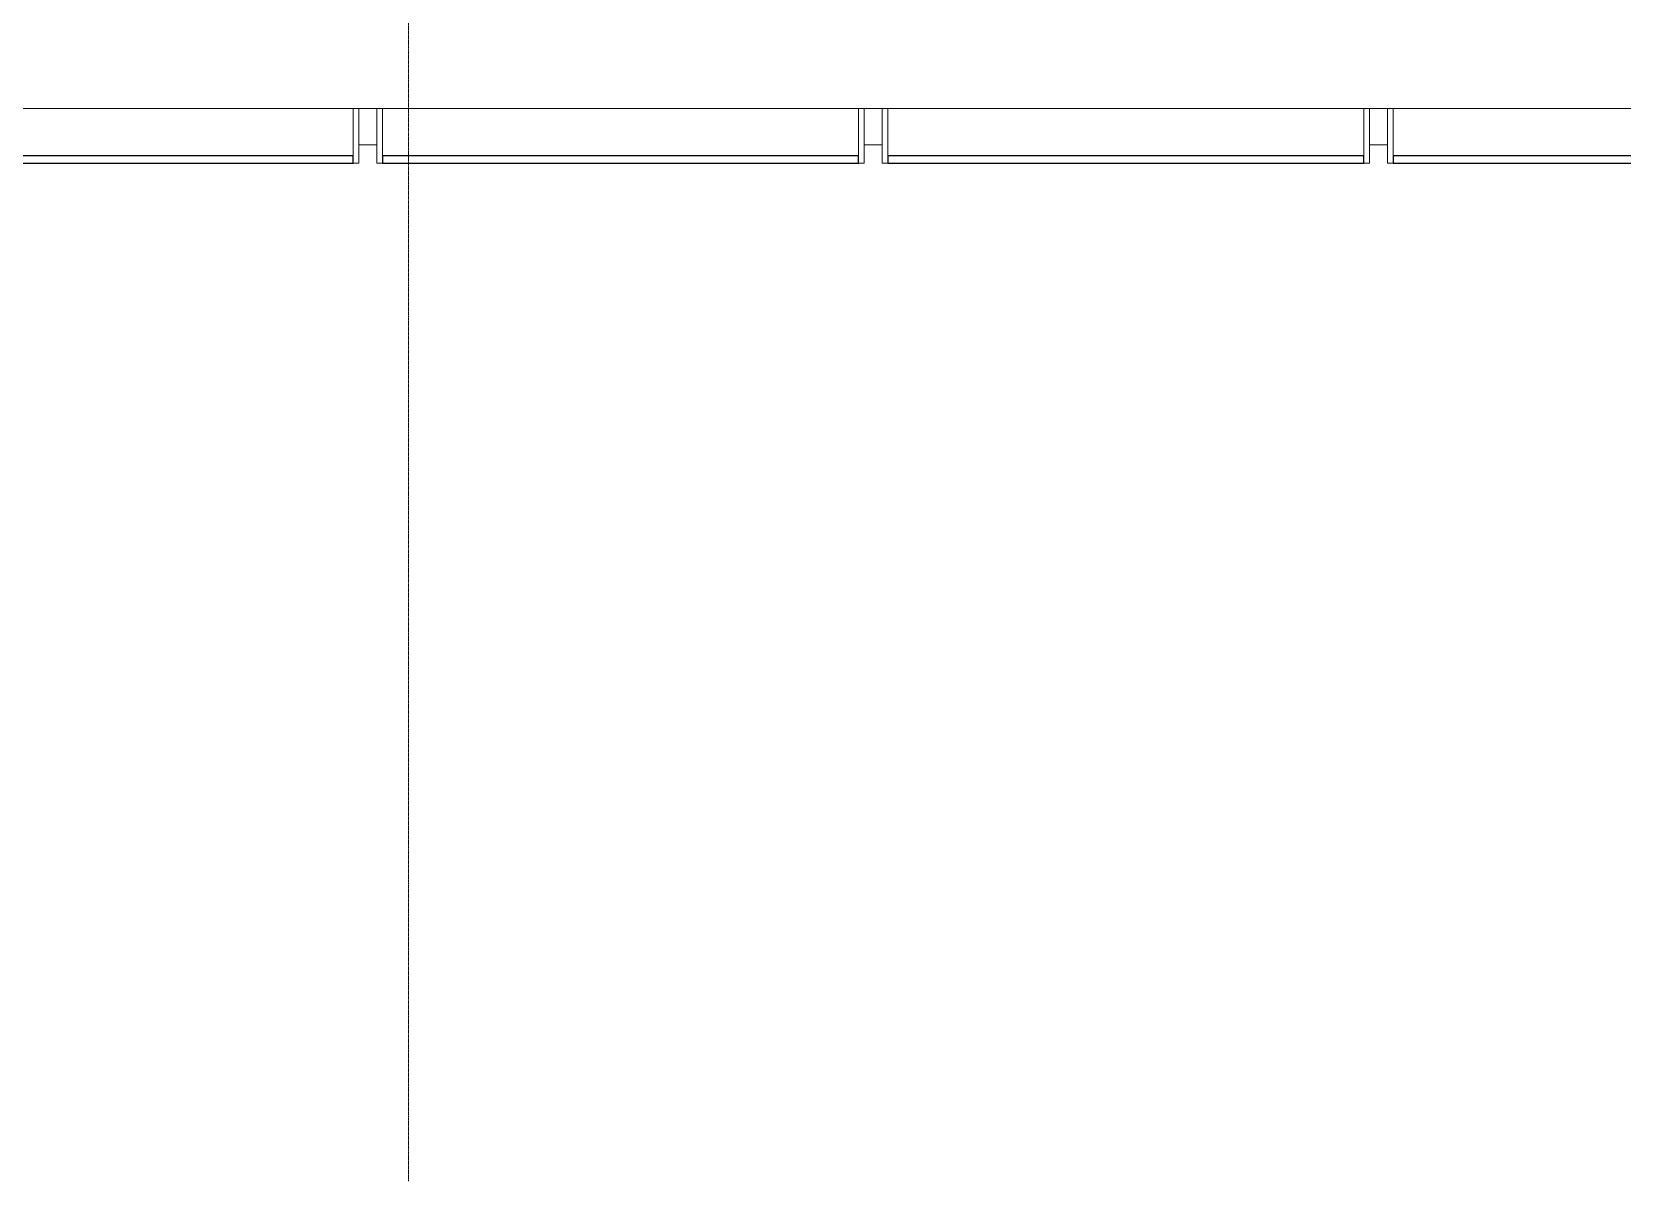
# Model space of a CAD drawing. Header units: millimetres. Extents: x -12805 to 29056, y -26186 to 10516.
# Drawn here: x 12235 to 16602, y -25600 to -22443 of the extents above; entities that cross this region are included whole.
import ezdxf

# ---------------------------------------------------------------- set-up
doc = ezdxf.new("R2010")
doc.units = ezdxf.units.MM
doc.linetypes.add('CENTER2', pattern=[1.125, 0.75, -0.125, 0.125, -0.125])
for name, color, linetype, lineweight in [('A-G321-M-WindowCills', 3, 'Continuous', 15), ('A-G321-M-Windows', 6, 'Continuous', 15), ('A-Z23-D-Dimensions', 7, 'Continuous', 15)]:
    doc.layers.add(name, color=color, linetype=linetype, lineweight=lineweight)

# ---------------------------------------------------------------- blocks, each defined once
blk = doc.blocks.new('Curtain Wall Panel - Plain - Curtain Wall Panel - Plain-240392-First Floor')
at = {"layer": 'A-G321-M-Windows', "lineweight": 20}
for p, q in [((-653.75, 75), (-668.75, 75)), ((-668.75, 75), (-668.75, -75)), ((-653.75, -75), (-653.75, 75)), ((653.75, 75), (653.75, -75)), ((668.75, 75), (653.75, 75)), ((668.75, -75), (668.75, 75)), ((-668.75, -75), (-653.75, -75)), ((653.75, -75), (668.75, -75))]:
    blk.add_line(p, q, dxfattribs=at)
at = {"layer": 'A-G321-M-Windows', "lineweight": 25}
for p, q in [((653.75, 75), (-653.75, 75)), ((-653.75, 75), (-653.75, 55)), ((-653.75, 55), (653.75, 55)), ((653.75, 55), (653.75, 75))]:
    blk.add_line(p, q, dxfattribs=at)
at = {"layer": 'A-G321-M-Windows'}
blk.add_line((-653.75, -75), (653.75, -75), dxfattribs=at)
blk = doc.blocks.new('Rectangular Mullion - 50 x 100mm-239966-First Floor')
at = {"layer": 'A-G321-M-WindowCills', "lineweight": 20}
for p, q in [((-25, 75), (25, 75)), ((-25, -25), (-25, 75)), ((25, 75), (25, -25)), ((25, -25), (-25, -25))]:
    blk.add_line(p, q, dxfattribs=at)
blk = doc.blocks.new('*U222')
at = {"layer": 'A-Z23-D-Dimensions', "color": 0, "linetype": 'CENTER2', "transparency": 16777216}
blk.add_line((0, -5647.8), (0, -1129.5), dxfattribs=at)

msp = doc.modelspace()

# ---------------------------------------------------------------- block references
at = {"layer": 'A-G321-M-WindowCills', "extrusion": (0, 0, -1)}
for p in [(-13158, -22728.8), (-14545.5, -22728.8), (-15933, -22728.8)]:
    msp.add_blockref('Rectangular Mullion - 50 x 100mm-239966-First Floor', p, dxfattribs=at)
at = {"layer": 'A-G321-M-Windows', "rotation": 180}
for p in [(12464.3, -22728.8), (13851.8, -22728.8), (15239.3, -22728.8), (16626.8, -22728.8)]:
    msp.add_blockref('Curtain Wall Panel - Plain - Curtain Wall Panel - Plain-240392-First Floor', p, dxfattribs=at)
at = {"layer": 'A-Z23-D-Dimensions', "linetype": 'CENTER2'}
msp.add_blockref('*U222', (13269.6, -19951.9), dxfattribs=at)

doc.saveas('drawing.dxf')
